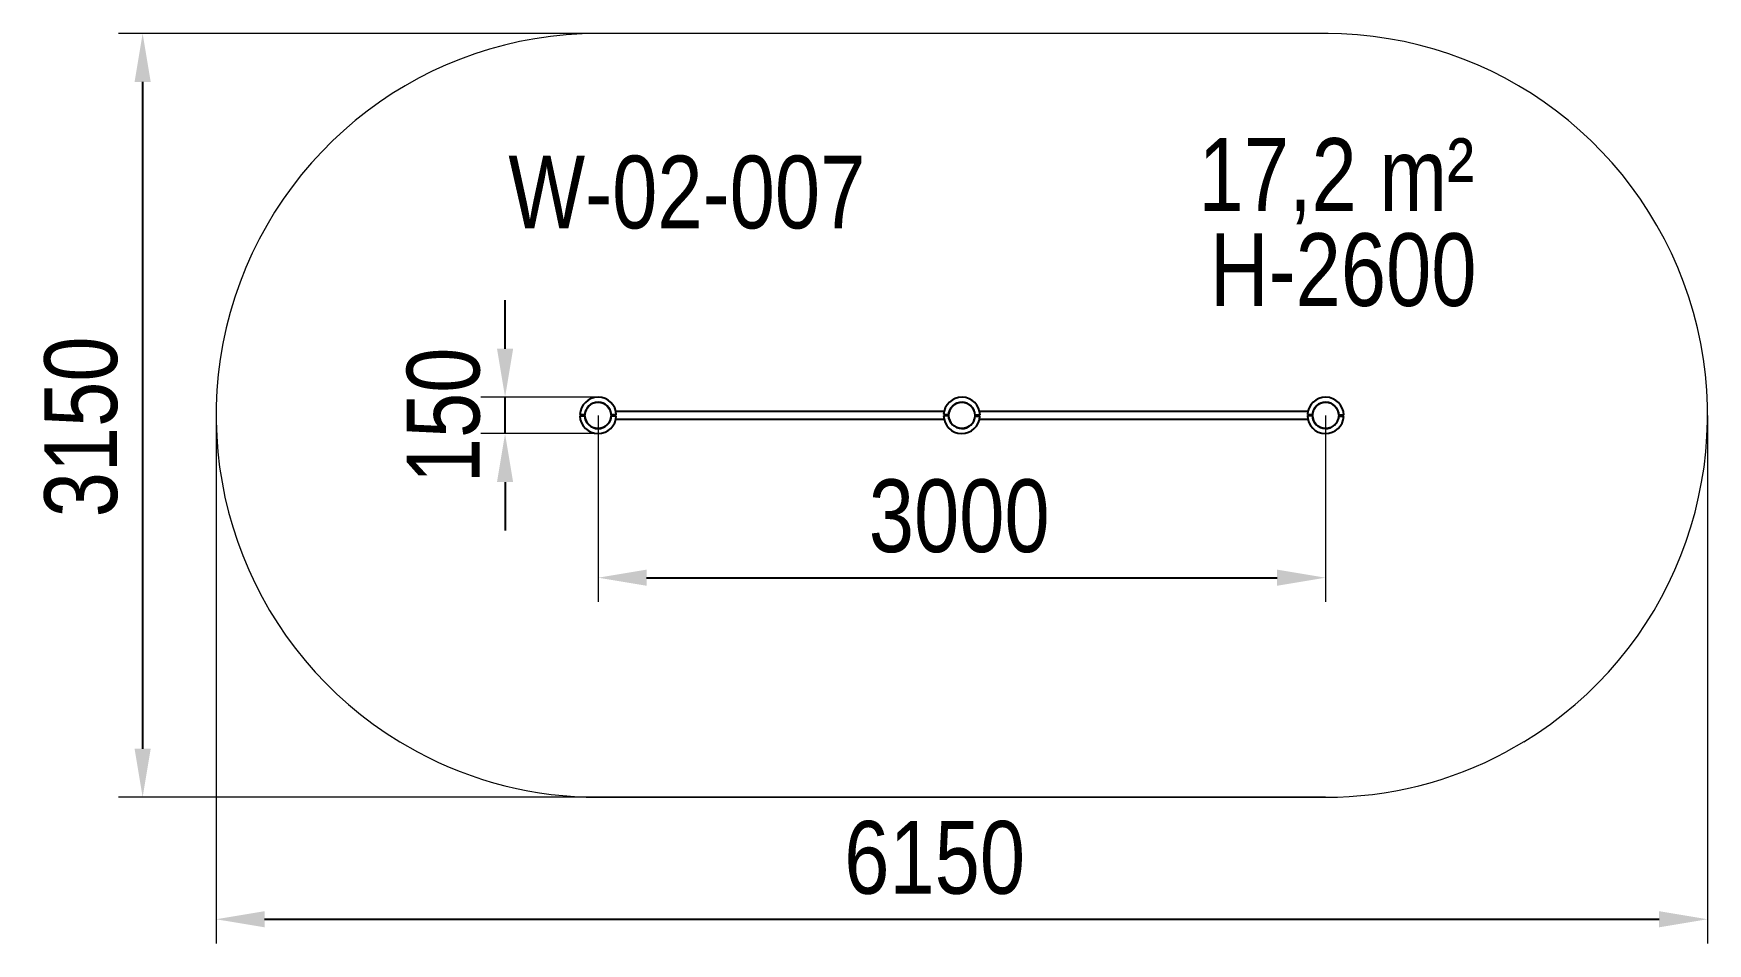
# Model space of a CAD drawing. Header units: millimetres. Extents: x -3800 to 3103, y -2063 to 1691.
import ezdxf

# ---------------------------------------------------------------- set-up
doc = ezdxf.new("R2010")
doc.units = ezdxf.units.MM
for name, color, linetype in [('DIKOM_АРТИКУЛ', 7, 'Continuous'), ('DIKOM_ЗОНА', 80, 'Continuous'), ('DIKOM_ОБЪЕКТ', 7, 'Continuous'), ('DIKOM_РАЗМЕР_ЗОНА', 7, 'Continuous'), ('DIKOM_РАЗМЕР_ОБЪЕКТА', 7, 'Continuous')]:
    doc.layers.add(name, color=color, linetype=linetype)
doc.styles.add('style1', font='arial.ttf', dxfattribs={"width": 0.8})
doc.dimstyles.new('1-50', dxfattribs={"dimtxt": 300, "dimasz": 200, "dimexe": 100, "dimexo": 0, "dimgap": 100, "dimtad": 1, "dimdec": 0, "dimtxsty": 'style1', "dimcen": 0, "dimclrd": 7, "dimclre": 7, "dimadec": 1, "dimazin": 2, "dimtfac": 1, "dimtdec": 0, "dimtmove": 0, "dimatfit": 3, "dimfxl": 0, "dimlwd": 25, "dimlwe": 18, "dimarcsym": 0})

# ---------------------------------------------------------------- blocks, each defined once
blk = doc.blocks.new('*D0')
at = {"layer": 'Defpoints', "color": 0, "transparency": 16777216}
for p in [(-1471.5, 115.5), (1528.5, 115.5), (1528.5, -553.8)]:
    blk.add_point(p, dxfattribs=at)
at = {"layer": 'DIKOM_РАЗМЕР_ОБЪЕКТА', "color": 7, "lineweight": 18, "transparency": 16777216}
for p, q in [((-1471.5, 115.5), (-1471.5, -653.8)), ((1528.5, 115.5), (1528.5, -653.8))]:
    blk.add_line(p, q, dxfattribs=at)
at = {"layer": 'DIKOM_РАЗМЕР_ОБЪЕКТА', "color": 7, "lineweight": 25, "transparency": 16777216}
blk.add_line((-1271.5, -553.8), (1328.5, -553.8), dxfattribs=at)
at = {"layer": 'DIKOM_РАЗМЕР_ОБЪЕКТА', "color": 7, "transparency": 16777216}
for points in [[(-1271.5, -520.5), (-1271.5, -587.1), (-1471.5, -553.8)], [(1328.5, -520.5), (1328.5, -587.1), (1528.5, -553.8)]]:
    blk.add_solid(points, dxfattribs=at)
at = {"layer": 'DIKOM_РАЗМЕР_ОБЪЕКТА', "color": 0, "transparency": 16777216, "insert": (17.8, -300.5), "char_height": 300, "attachment_point": 5, "style": 'style1'}
blk.add_mtext('3000', dxfattribs=at)
blk = doc.blocks.new('*D1')
at = {"layer": 'Defpoints', "color": 0, "transparency": 16777216}
for p in [(1538.5, 1690.5), (-3349.5, -1459.5), (1528.5, -1459.5)]:
    blk.add_point(p, dxfattribs=at)
at = {"layer": 'DIKOM_РАЗМЕР_ЗОНА', "color": 7, "lineweight": 18, "transparency": 16777216}
for p, q in [((1538.5, 1690.5), (-3449.5, 1690.5)), ((1528.5, -1459.5), (-3449.5, -1459.5))]:
    blk.add_line(p, q, dxfattribs=at)
at = {"layer": 'DIKOM_РАЗМЕР_ЗОНА', "color": 7, "lineweight": 25, "transparency": 16777216}
blk.add_line((-3349.5, 1490.5), (-3349.5, -1259.5), dxfattribs=at)
at = {"layer": 'DIKOM_РАЗМЕР_ЗОНА', "color": 7, "transparency": 16777216}
for points in [[(-3382.8, 1490.5), (-3316.2, 1490.5), (-3349.5, 1690.5)], [(-3382.8, -1259.5), (-3316.2, -1259.5), (-3349.5, -1459.5)]]:
    blk.add_solid(points, dxfattribs=at)
at = {"layer": 'DIKOM_РАЗМЕР_ЗОНА', "color": 0, "transparency": 16777216, "insert": (-3602.8, 68.1), "char_height": 300, "attachment_point": 5, "rotation": 90, "style": 'style1'}
blk.add_mtext('3150', dxfattribs=at)
blk = doc.blocks.new('*D2')
at = {"layer": 'Defpoints', "color": 0, "transparency": 16777216}
for p in [(-3046.5, 115.5), (3103.5, 115.5), (3103.5, -1962.5)]:
    blk.add_point(p, dxfattribs=at)
at = {"layer": 'DIKOM_РАЗМЕР_ЗОНА', "color": 7, "lineweight": 18, "transparency": 16777216}
for p, q in [((-3046.5, 115.5), (-3046.5, -2062.5)), ((3103.5, 115.5), (3103.5, -2062.5))]:
    blk.add_line(p, q, dxfattribs=at)
at = {"layer": 'DIKOM_РАЗМЕР_ЗОНА', "color": 7, "lineweight": 25, "transparency": 16777216}
blk.add_line((-2846.5, -1962.5), (2903.5, -1962.5), dxfattribs=at)
at = {"layer": 'DIKOM_РАЗМЕР_ЗОНА', "color": 7, "transparency": 16777216}
for points in [[(-2846.5, -1929.2), (-2846.5, -1995.8), (-3046.5, -1962.5)], [(2903.5, -1929.2), (2903.5, -1995.8), (3103.5, -1962.5)]]:
    blk.add_solid(points, dxfattribs=at)
at = {"layer": 'DIKOM_РАЗМЕР_ЗОНА', "color": 0, "transparency": 16777216, "insert": (-83.5, -1709.3), "char_height": 300, "attachment_point": 5, "style": 'style1'}
blk.add_mtext('6150', dxfattribs=at)
blk = doc.blocks.new('*D3')
at = {"layer": 'Defpoints', "color": 0, "transparency": 16777216}
for p in [(-1855, 190.5), (-1470.2, 190.5), (-1471.5, 40.5)]:
    blk.add_point(p, dxfattribs=at)
at = {"layer": 'DIKOM_РАЗМЕР_ОБЪЕКТА', "color": 7, "lineweight": 25, "transparency": 16777216}
for p, q in [((-1855, 390.5), (-1855, 590.5)), ((-1855, 40.5), (-1855, 190.5)), ((-1855, -159.5), (-1855, -359.5))]:
    blk.add_line(p, q, dxfattribs=at)
at = {"layer": 'DIKOM_РАЗМЕР_ОБЪЕКТА', "color": 7, "lineweight": 18, "transparency": 16777216}
for p, q in [((-1470.2, 190.5), (-1955, 190.5)), ((-1471.5, 40.5), (-1955, 40.5))]:
    blk.add_line(p, q, dxfattribs=at)
at = {"layer": 'DIKOM_РАЗМЕР_ОБЪЕКТА', "color": 7, "transparency": 16777216}
for points in [[(-1888.3, 390.5), (-1821.7, 390.5), (-1855, 190.5)], [(-1888.3, -159.5), (-1821.7, -159.5), (-1855, 40.5)]]:
    blk.add_solid(points, dxfattribs=at)
at = {"layer": 'DIKOM_РАЗМЕР_ОБЪЕКТА', "color": 0, "transparency": 16777216, "insert": (-2108.2, 115.5), "char_height": 300, "attachment_point": 5, "rotation": 90, "style": 'style1'}
blk.add_mtext('150', dxfattribs=at)

msp = doc.modelspace()

# ---------------------------------------------------------------- linework, layer by layer
at = {"layer": 'DIKOM_ЗОНА', "color": 3, "lineweight": 15}
for p, q in [((1538.5, 1690.5), (-1471.5, 1690.5)), ((-2289.3, -1230.6), (-2216.3, -1272.3)), ((2346.3, -1230.6), (2273.3, -1272.3)), ((-1471.5, -1459.5), (1528.5, -1459.5))]:
    msp.add_line(p, q, dxfattribs=at)
for centre, start, end in [((-1471.5, 115.5), 89.99939, 238.72069), ((1528.5, 115.5), 301.27931, 90.00061), ((-1471.5, 115.5), 241.77683, 270.0008), ((1528.5, 115.5), 269.9992, 298.22317)]:
    msp.add_arc(centre, 1575, start, end, dxfattribs=at)
at = {"layer": 'DIKOM_ОБЪЕКТ'}
for p, q in [((-1526, 117.5), (-1546.5, 117.5)), ((-1546.5, 117.5), (-1526, 117.5)), ((-1526, 117.5), (-1546.5, 117.5)), ((-1526, 113.5), (-1546.5, 113.5)), ((-1546.5, 113.5), (-1526, 113.5)), ((-1526, 113.5), (-1546.5, 113.5)), ((-1396.5, 117.5), (-1417, 117.5)), ((-1417, 117.5), (-1396.5, 117.5)), ((-1396.5, 117.5), (-1417, 117.5)), ((-1396.5, 113.5), (-1417, 113.5)), ((-1417, 113.5), (-1396.5, 113.5)), ((-1396.5, 113.5), (-1417, 113.5)), ((-44.8, 131.5), (-1398.2, 131.5)), ((-1398.2, 99.5), (-44.8, 99.5)), ((-46.5, 118.8), (-25.9, 118.4)), ((-25.9, 118.4), (-46.5, 118.8)), ((-46.5, 118.8), (-25.9, 118.4)), ((-46.5, 114.8), (-26, 114.4)), ((-26, 114.4), (-46.5, 114.8)), ((-46.5, 114.8), (-26, 114.4)), ((82.9, 112.6), (103.5, 112.2)), ((103.5, 112.2), (82.9, 112.6)), ((82.9, 112.6), (103.5, 112.2)), ((83, 116.6), (103.5, 116.2)), ((103.5, 116.2), (83, 116.6)), ((83, 116.6), (103.5, 116.2)), ((1455.2, 131.5), (101.8, 131.5)), ((101.8, 99.5), (1455.2, 99.5)), ((1453.5, 118.8), (1474.1, 118.4)), ((1474.1, 118.4), (1453.5, 118.8)), ((1453.5, 118.8), (1474.1, 118.4)), ((1453.5, 114.8), (1474, 114.4)), ((1474, 114.4), (1453.5, 114.8)), ((1453.5, 114.8), (1474, 114.4)), ((1582.9, 112.6), (1603.5, 112.2)), ((1603.5, 112.2), (1582.9, 112.6)), ((1582.9, 112.6), (1603.5, 112.2)), ((1583, 116.6), (1603.5, 116.2)), ((1603.5, 116.2), (1583, 116.6)), ((1583, 116.6), (1603.5, 116.2))]:
    msp.add_line(p, q, dxfattribs=at)
for centre in [(-1471.5, 115.5), (28.5, 115.5), (1528.5, 115.5)]:
    msp.add_circle(centre, 54, dxfattribs=at)
for centre, radius, start, end in [((-1471.5, 115.5), 75, 1.49961, 178.44348), ((-1471.5, 115.5), 75, 1.49961, 178.44348), ((-1471.5, 115.5), 75, 1.49961, 178.44348), ((-1471.5, 115.5), 54.5, 2.07461, 177.86847), ((-1471.5, 115.5), 54.5, 2.07461, 177.86847), ((-1471.5, 115.5), 54.5, 2.07461, 177.86847), ((28.5, 115.5), 75, 0.56101, 177.50487), ((28.5, 115.5), 75, 0.56101, 177.50487), ((28.5, 115.5), 75, 0.56101, 177.50487), ((28.5, 115.5), 54.5, 1.13601, 176.92987), ((28.5, 115.5), 54.5, 1.13601, 176.92987), ((28.5, 115.5), 54.5, 1.13601, 176.92987), ((1528.5, 115.5), 75, 0.56101, 177.50487), ((1528.5, 115.5), 75, 0.56101, 177.50487), ((1528.5, 115.5), 75, 0.56101, 177.50487), ((1528.5, 115.5), 54.5, 1.13601, 176.92987), ((1528.5, 115.5), 54.5, 1.13601, 176.92987), ((1528.5, 115.5), 54.5, 1.13601, 176.92987), ((-1471.5, 115.5), 75, 181.49961, 358.44348), ((-1471.5, 115.5), 75, 181.49961, 358.44348), ((-1471.5, 115.5), 75, 181.49961, 358.44348), ((-1471.5, 115.5), 54.5, 182.07461, 357.86847), ((-1471.5, 115.5), 54.5, 182.07461, 357.86847), ((-1471.5, 115.5), 54.5, 182.07461, 357.86847), ((28.5, 115.5), 75, 180.56101, 357.50487), ((28.5, 115.5), 75, 180.56101, 357.50487), ((28.5, 115.5), 75, 180.56101, 357.50487), ((28.5, 115.5), 54.5, 181.13601, 356.92987), ((28.5, 115.5), 54.5, 181.13601, 356.92987), ((28.5, 115.5), 54.5, 181.13601, 356.92987), ((1528.5, 115.5), 75, 180.56101, 357.50487), ((1528.5, 115.5), 75, 180.56101, 357.50487), ((1528.5, 115.5), 75, 180.56101, 357.50487), ((1528.5, 115.5), 54.5, 181.13601, 356.92987), ((1528.5, 115.5), 54.5, 181.13601, 356.92987), ((1528.5, 115.5), 54.5, 181.13601, 356.92987)]:
    msp.add_arc(centre, radius, start, end, dxfattribs=at)

# ---------------------------------------------------------------- texts
at = {"layer": 'DIKOM_АРТИКУЛ', "color": 7, "linetype": 'Continuous', "lineweight": 15, "insert": (-1841.4, 1186.7), "char_height": 300, "attachment_point": 1, "style": 'style1'}
msp.add_mtext_dynamic_manual_height_columns('W-02-007', width=2314.7, gutter_width=20, heights=[0], dxfattribs=at)
at = {"layer": 'DIKOM_РАЗМЕР_ОБЪЕКТА', "insert": (1004.7, 1258.8), "char_height": 300, "width": 2314.7, "attachment_point": 1, "style": 'style1'}
msp.add_mtext('17,2 m²', dxfattribs=at)
at = {"layer": 'DIKOM_РАЗМЕР_ОБЪЕКТА', "insert": (1051.4, 866.7), "char_height": 300, "attachment_point": 1, "style": 'style1'}
msp.add_mtext_dynamic_manual_height_columns('H-2600', width=2314.7, gutter_width=20, heights=[0], dxfattribs=at)

# ---------------------------------------------------------------- dimensions: what is measured, and where the dimension line sits
at = {"layer": 'DIKOM_РАЗМЕР_ЗОНА'}
dim = msp.add_linear_dim(base=(-3349.5, -1459.5), p1=(1538.5, 1690.5), p2=(1528.5, -1459.5), angle=90, text='3150', dimstyle='1-50', dxfattribs=at)
dim.commit()
dim.dimension.update_dxf_attribs({"geometry": '*D1', "text_midpoint": (-3349.5, 68.1), "dimtype": 160})
dim = msp.add_linear_dim(base=(3103.5, -1962.5), p1=(-3046.5, 115.5), p2=(3103.5, 115.5), dimstyle='1-50', dxfattribs=at)
dim.commit()
dim.dimension.update_dxf_attribs({"geometry": '*D2', "text_midpoint": (-83.5, -1962.5), "dimtype": 160})
at = {"layer": 'DIKOM_РАЗМЕР_ОБЪЕКТА'}
dim = msp.add_linear_dim(base=(-1855, 190.5), p1=(-1471.5, 40.5), p2=(-1470.2, 190.5), angle=90, text='150', dimstyle='1-50', dxfattribs=at)
dim.commit()
dim.dimension.update_dxf_attribs({"geometry": '*D3', "text_midpoint": (-1855, 115.5), "dimtype": 160})
dim = msp.add_linear_dim(base=(1528.5, -553.8), p1=(-1471.5, 115.5), p2=(1528.5, 115.5), dimstyle='1-50', dxfattribs=at)
dim.commit()
dim.dimension.update_dxf_attribs({"geometry": '*D0', "text_midpoint": (17.8, -553.8), "dimtype": 160})

doc.saveas('drawing.dxf')
